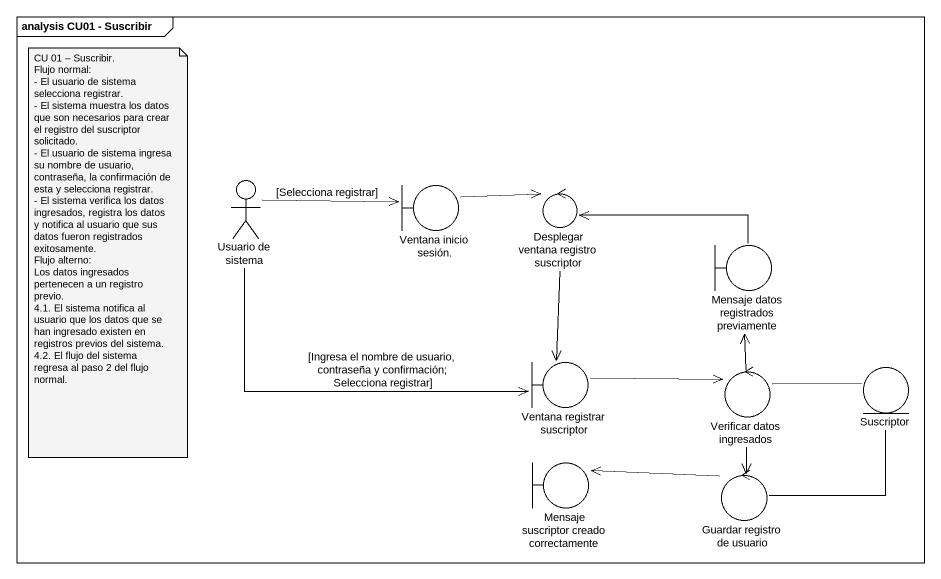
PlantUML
@startuml
mainframe analysis CU01 - Suscribir
actor "Usuario de sistema" as Usuario_de_sistema
boundary "Ventana inicio sesión." as Ventana_inicio_sesión
control "Desplegar ventana registro suscriptor" as Desplegar_ventana_registro
boundary "Mensaje datos registrados previamente" as Mensaje_datos_registrados
boundary "Ventana registrar suscriptor" as Ventana_registrar_suscriptor
control "Verificar datos ingresados" as Verificar_datos_ingresados
entity Suscriptor
boundary "Mensaje suscriptor creado correctamente" as Mensaje_suscriptor_creado
control "Guardar registro de usuario" as Guardar_registro_de_usuario
Usuario_de_sistema -right-> Ventana_inicio_sesión : [Selecciona registrar]
Usuario_de_sistema -right-> Ventana_registrar_suscriptor : [Ingresa el nombre de usuario, contraseña y confirmación; Selecciona registrar]
Ventana_inicio_sesión -right-> Desplegar_ventana_registro
Desplegar_ventana_registro --> Ventana_registrar_suscriptor
Mensaje_datos_registrados -left-> Desplegar_ventana_registro
Ventana_registrar_suscriptor -right-> Verificar_datos_ingresados
Verificar_datos_ingresados -up-> Mensaje_datos_registrados
Verificar_datos_ingresados --> Guardar_registro_de_usuario
Suscriptor -left- Verificar_datos_ingresados
Suscriptor -- Guardar_registro_de_usuario
Guardar_registro_de_usuario -left-> Mensaje_suscriptor_creado
note as N1
  CU 01 – Suscribir.
  Flujo normal:
  - El usuario de sistema selecciona registrar.
  - El sistema muestra los datos que son necesarios para crear el registro del suscriptor solicitado.
  - El usuario de sistema ingresa su nombre de usuario, contraseña, la confirmación de esta y selecciona registrar.
  - El sistema verifica los datos ingresados, registra los datos y notifica al usuario que sus datos fueron registrados exitosamente.
  Flujo alterno:
  Los datos ingresados pertenecen a un registro previo.
  4.1. El sistema notifica al usuario que los datos que se han ingresado existen en registros previos del sistema.
  4.2. El flujo del sistema regresa al paso 2 del flujo normal.
end note
@enduml
